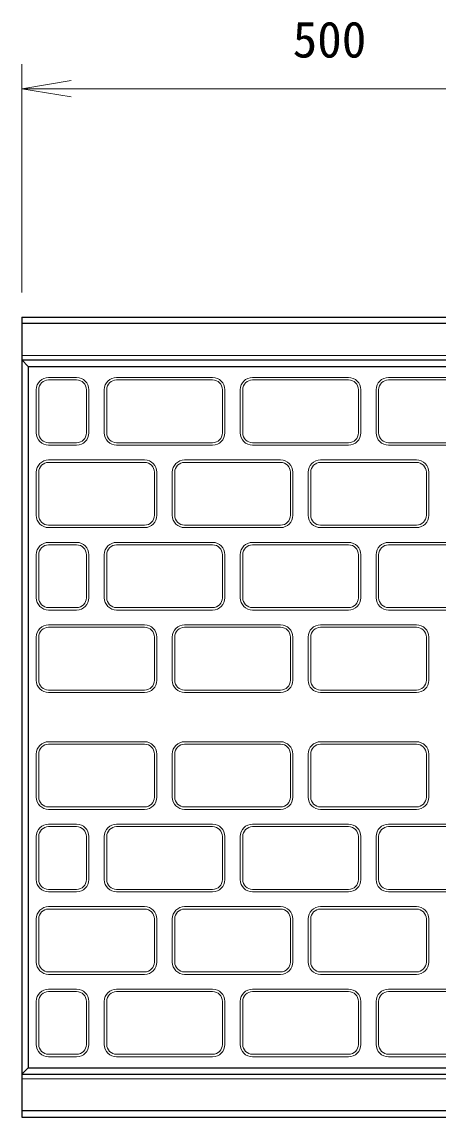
# Model space of a CAD drawing. Units: millimetres at full size, sheet at 1:20; details may follow other scales. Extents: x 0 to 8400, y 0 to 5940.
# Drawn here: x 730 to 1068, y 527 to 1417 of the extents above; entities that cross this region are included whole.
import ezdxf
from ezdxf.enums import TextEntityAlignment as Align

# ---------------------------------------------------------------- set-up
doc = ezdxf.new("R2010")
doc.units = ezdxf.units.MM
doc.header["$LTSCALE"] = 20
for name, color, linetype, lineweight in [('CON（太線）', 1, 'Continuous', 25), ('寸法線', 7, 'Continuous', 9), ('構造物-寸法', 7, 'Continuous', 9)]:
    doc.layers.add(name, color=color, linetype=linetype, lineweight=lineweight)
doc.styles.add('ＭＳ ゴシック', font='')
doc.styles.get('ＭＳ ゴシック').set_extended_font_data('MS Gothic')

# ---------------------------------------------------------------- blocks, each defined once
blk = doc.blocks.new('open_arrow')
at = {"color": 0, "linetype": 'Continuous', "lineweight": -2}
blk.add_lwpolyline([(7.5, 1.25), (0, 0), (7.5, -1.25)], dxfattribs=at)

msp = doc.modelspace()

# ---------------------------------------------------------------- linework, layer by layer
at = {"layer": 'CON（太線）'}
for p, q in [((729.7, 1177.25), (2729.7, 1177.25)), ((729.7, 1177.25), (729.7, 527.25)), ((2729.7, 1172.19), (729.7, 1172.19)), ((729.7, 1142.55), (2729.7, 1142.55)), ((734.7, 1137.27), (729.7, 1142.55)), ((734.7, 1137.27), (734.7, 567.23)), ((734.7, 1137.27), (2724.7, 1137.27)), ((729.7, 562.03), (734.7, 567.23)), ((729.7, 562.03), (2729.7, 562.03)), ((734.7, 567.23), (2724.7, 567.23)), ((2729.7, 532.31), (729.7, 532.31)), ((729.7, 527.25), (2729.7, 527.25))]:
    msp.add_line(p, q, dxfattribs=at)
at = {"layer": '寸法線', "color": 2}
for p, q in [((729.7, 1146.13), (2729.7, 1146.13)), ((729.7, 558.37), (2729.7, 558.37))]:
    msp.add_line(p, q, dxfattribs=at)
at = {"layer": '構造物-寸法'}
for p, q in [((729.7, 1197.25), (729.7, 1382.87)), ((729.7, 1362.87), (1229.7, 1362.87)), ((751.4, 1128.25), (774.15, 1128.25)), ((751.4, 1126.25), (774.15, 1126.25)), ((884.65, 1128.25), (806.65, 1128.25)), ((884.65, 1126.25), (806.65, 1126.25)), ((995.15, 1128.25), (917.15, 1128.25)), ((995.15, 1126.25), (917.15, 1126.25)), ((1105.65, 1128.25), (1027.65, 1128.25)), ((1105.65, 1126.25), (1027.65, 1126.25)), ((741.4, 1083.25), (741.4, 1118.25)), ((743.4, 1083.25), (743.4, 1118.25)), ((782.15, 1118.25), (782.15, 1083.25)), ((784.15, 1118.25), (784.15, 1083.25)), ((796.65, 1118.25), (796.65, 1083.25)), ((798.65, 1118.25), (798.65, 1083.25)), ((892.65, 1083.25), (892.65, 1118.25)), ((894.65, 1083.25), (894.65, 1118.25)), ((907.15, 1118.25), (907.15, 1083.25)), ((909.15, 1118.25), (909.15, 1083.25)), ((1003.15, 1083.25), (1003.15, 1118.25)), ((1005.15, 1083.25), (1005.15, 1118.25)), ((1017.65, 1118.25), (1017.65, 1083.25)), ((1019.65, 1118.25), (1019.65, 1083.25)), ((774.15, 1075.25), (751.4, 1075.25)), ((774.15, 1073.25), (751.4, 1073.25)), ((806.65, 1075.25), (884.65, 1075.25)), ((806.65, 1073.25), (884.65, 1073.25)), ((917.15, 1075.25), (995.15, 1075.25)), ((917.15, 1073.25), (995.15, 1073.25)), ((1027.65, 1075.25), (1105.65, 1075.25)), ((1027.65, 1073.25), (1105.65, 1073.25)), ((829.4, 1061.25), (751.4, 1061.25)), ((829.4, 1059.25), (751.4, 1059.25)), ((939.9, 1061.25), (861.9, 1061.25)), ((939.9, 1059.25), (861.9, 1059.25)), ((1050.4, 1061.25), (972.4, 1061.25)), ((1050.4, 1059.25), (972.4, 1059.25)), ((741.4, 1051.25), (741.4, 1016.25)), ((743.4, 1051.25), (743.4, 1016.25)), ((837.4, 1016.25), (837.4, 1051.25)), ((839.4, 1016.25), (839.4, 1051.25)), ((851.9, 1051.25), (851.9, 1016.25)), ((853.9, 1051.25), (853.9, 1016.25)), ((947.9, 1016.25), (947.9, 1051.25)), ((949.9, 1016.25), (949.9, 1051.25)), ((962.4, 1051.25), (962.4, 1016.25)), ((964.4, 1051.25), (964.4, 1016.25)), ((1058.4, 1016.25), (1058.4, 1051.25)), ((1060.4, 1016.25), (1060.4, 1051.25)), ((751.4, 1008.25), (829.4, 1008.25)), ((751.4, 1006.25), (829.4, 1006.25)), ((861.9, 1008.25), (939.9, 1008.25)), ((861.9, 1006.25), (939.9, 1006.25)), ((972.4, 1008.25), (1050.4, 1008.25)), ((972.4, 1006.25), (1050.4, 1006.25)), ((751.4, 994.25), (774.15, 994.25)), ((751.4, 992.25), (774.15, 992.25)), ((884.65, 994.25), (806.65, 994.25)), ((884.65, 992.25), (806.65, 992.25)), ((995.15, 994.25), (917.15, 994.25)), ((995.15, 992.25), (917.15, 992.25)), ((1105.65, 994.25), (1027.65, 994.25)), ((1105.65, 992.25), (1027.65, 992.25)), ((741.4, 949.25), (741.4, 984.25)), ((743.4, 949.25), (743.4, 984.25)), ((782.15, 984.25), (782.15, 949.25)), ((784.15, 984.25), (784.15, 949.25)), ((796.65, 984.25), (796.65, 949.25)), ((798.65, 984.25), (798.65, 949.25)), ((892.65, 949.25), (892.65, 984.25)), ((894.65, 949.25), (894.65, 984.25)), ((907.15, 984.25), (907.15, 949.25)), ((909.15, 984.25), (909.15, 949.25)), ((1003.15, 949.25), (1003.15, 984.25)), ((1005.15, 949.25), (1005.15, 984.25)), ((1017.65, 984.25), (1017.65, 949.25)), ((1019.65, 984.25), (1019.65, 949.25)), ((774.15, 941.25), (751.4, 941.25)), ((774.15, 939.25), (751.4, 939.25)), ((806.65, 941.25), (884.65, 941.25)), ((806.65, 939.25), (884.65, 939.25)), ((917.15, 941.25), (995.15, 941.25)), ((917.15, 939.25), (995.15, 939.25)), ((1027.65, 941.25), (1105.65, 941.25)), ((1027.65, 939.25), (1105.65, 939.25)), ((829.4, 927.25), (751.4, 927.25)), ((939.9, 927.25), (861.9, 927.25)), ((1050.4, 927.25), (972.4, 927.25)), ((741.4, 917.25), (741.4, 882.25)), ((743.4, 917.25), (743.4, 882.25)), ((829.4, 925.25), (751.4, 925.25)), ((837.4, 882.25), (837.4, 917.25)), ((839.4, 882.25), (839.4, 917.25)), ((851.9, 917.25), (851.9, 882.25)), ((853.9, 917.25), (853.9, 882.25)), ((939.9, 925.25), (861.9, 925.25)), ((947.9, 882.25), (947.9, 917.25)), ((949.9, 882.25), (949.9, 917.25)), ((962.4, 917.25), (962.4, 882.25)), ((964.4, 917.25), (964.4, 882.25)), ((1050.4, 925.25), (972.4, 925.25)), ((1058.4, 882.25), (1058.4, 917.25)), ((1060.4, 882.25), (1060.4, 917.25)), ((751.4, 874.25), (829.4, 874.25)), ((751.4, 872.25), (829.4, 872.25)), ((861.9, 874.25), (939.9, 874.25)), ((861.9, 872.25), (939.9, 872.25)), ((972.4, 874.25), (1050.4, 874.25)), ((972.4, 872.25), (1050.4, 872.25)), ((751.4, 832.25), (829.4, 832.25)), ((751.4, 830.25), (829.4, 830.25)), ((861.9, 832.25), (939.9, 832.25)), ((861.9, 830.25), (939.9, 830.25)), ((972.4, 832.25), (1050.4, 832.25)), ((972.4, 830.25), (1050.4, 830.25)), ((741.4, 787.25), (741.4, 822.25)), ((743.4, 787.25), (743.4, 822.25)), ((837.4, 822.25), (837.4, 787.25)), ((839.4, 822.25), (839.4, 787.25)), ((851.9, 787.25), (851.9, 822.25)), ((853.9, 787.25), (853.9, 822.25)), ((947.9, 822.25), (947.9, 787.25)), ((949.9, 822.25), (949.9, 787.25)), ((962.4, 787.25), (962.4, 822.25)), ((964.4, 787.25), (964.4, 822.25)), ((1058.4, 822.25), (1058.4, 787.25)), ((1060.4, 822.25), (1060.4, 787.25)), ((829.4, 779.25), (751.4, 779.25)), ((829.4, 777.25), (751.4, 777.25)), ((939.9, 779.25), (861.9, 779.25)), ((939.9, 777.25), (861.9, 777.25)), ((1050.4, 779.25), (972.4, 779.25)), ((1050.4, 777.25), (972.4, 777.25)), ((774.15, 765.25), (751.4, 765.25)), ((774.15, 763.25), (751.4, 763.25)), ((806.65, 765.25), (884.65, 765.25)), ((806.65, 763.25), (884.65, 763.25)), ((917.15, 765.25), (995.15, 765.25)), ((917.15, 763.25), (995.15, 763.25)), ((1027.65, 765.25), (1105.65, 765.25)), ((1027.65, 763.25), (1105.65, 763.25)), ((741.4, 755.25), (741.4, 720.25)), ((743.4, 755.25), (743.4, 720.25)), ((782.15, 720.25), (782.15, 755.25)), ((784.15, 720.25), (784.15, 755.25)), ((796.65, 720.25), (796.65, 755.25)), ((798.65, 720.25), (798.65, 755.25)), ((892.65, 755.25), (892.65, 720.25)), ((894.65, 755.25), (894.65, 720.25)), ((907.15, 720.25), (907.15, 755.25)), ((909.15, 720.25), (909.15, 755.25)), ((1003.15, 755.25), (1003.15, 720.25)), ((1005.15, 755.25), (1005.15, 720.25)), ((1017.65, 720.25), (1017.65, 755.25)), ((1019.65, 720.25), (1019.65, 755.25)), ((751.4, 712.25), (774.15, 712.25)), ((884.65, 712.25), (806.65, 712.25)), ((995.15, 712.25), (917.15, 712.25)), ((1105.65, 712.25), (1027.65, 712.25)), ((751.4, 710.25), (774.15, 710.25)), ((884.65, 710.25), (806.65, 710.25)), ((995.15, 710.25), (917.15, 710.25)), ((1105.65, 710.25), (1027.65, 710.25)), ((751.4, 698.25), (829.4, 698.25)), ((751.4, 696.25), (829.4, 696.25)), ((861.9, 698.25), (939.9, 698.25)), ((861.9, 696.25), (939.9, 696.25)), ((972.4, 698.25), (1050.4, 698.25)), ((972.4, 696.25), (1050.4, 696.25)), ((741.4, 653.25), (741.4, 688.25)), ((743.4, 653.25), (743.4, 688.25)), ((837.4, 688.25), (837.4, 653.25)), ((839.4, 688.25), (839.4, 653.25)), ((851.9, 653.25), (851.9, 688.25)), ((853.9, 653.25), (853.9, 688.25)), ((947.9, 688.25), (947.9, 653.25)), ((949.9, 688.25), (949.9, 653.25)), ((962.4, 653.25), (962.4, 688.25)), ((964.4, 653.25), (964.4, 688.25)), ((1058.4, 688.25), (1058.4, 653.25)), ((1060.4, 688.25), (1060.4, 653.25)), ((829.4, 645.25), (751.4, 645.25)), ((829.4, 643.25), (751.4, 643.25)), ((939.9, 645.25), (861.9, 645.25)), ((939.9, 643.25), (861.9, 643.25)), ((1050.4, 645.25), (972.4, 645.25)), ((1050.4, 643.25), (972.4, 643.25)), ((774.15, 631.25), (751.4, 631.25)), ((774.15, 629.25), (751.4, 629.25)), ((806.65, 631.25), (884.65, 631.25)), ((806.65, 629.25), (884.65, 629.25)), ((917.15, 631.25), (995.15, 631.25)), ((917.15, 629.25), (995.15, 629.25)), ((1027.65, 631.25), (1105.65, 631.25)), ((1027.65, 629.25), (1105.65, 629.25)), ((741.4, 621.25), (741.4, 586.25)), ((743.4, 621.25), (743.4, 586.25)), ((782.15, 586.25), (782.15, 621.25)), ((784.15, 586.25), (784.15, 621.25)), ((796.65, 586.25), (796.65, 621.25)), ((798.65, 586.25), (798.65, 621.25)), ((892.65, 621.25), (892.65, 586.25)), ((894.65, 621.25), (894.65, 586.25)), ((907.15, 586.25), (907.15, 621.25)), ((909.15, 586.25), (909.15, 621.25)), ((1003.15, 621.25), (1003.15, 586.25)), ((1005.15, 621.25), (1005.15, 586.25)), ((1017.65, 586.25), (1017.65, 621.25)), ((1019.65, 586.25), (1019.65, 621.25)), ((751.4, 578.25), (774.15, 578.25)), ((751.4, 576.25), (774.15, 576.25)), ((884.65, 578.25), (806.65, 578.25)), ((884.65, 576.25), (806.65, 576.25)), ((995.15, 578.25), (917.15, 578.25)), ((995.15, 576.25), (917.15, 576.25)), ((1105.65, 578.25), (1027.65, 578.25)), ((1105.65, 576.25), (1027.65, 576.25))]:
    msp.add_line(p, q, dxfattribs=at)
for centre, radius, start, end in [((751.4, 1118.25), 10, 90, 180), ((751.4, 1118.25), 8, 90, 180), ((774.15, 1118.25), 10, 0, 90), ((774.15, 1118.25), 8, 0, 90), ((806.65, 1118.25), 10, 90, 180), ((806.65, 1118.25), 8, 90, 180), ((884.65, 1118.25), 10, 0, 90), ((884.65, 1118.25), 8, 0, 90), ((917.15, 1118.25), 10, 90, 180), ((917.15, 1118.25), 8, 90, 180), ((995.15, 1118.25), 10, 0, 90), ((995.15, 1118.25), 8, 0, 90), ((1027.65, 1118.25), 10, 90, 180), ((1027.65, 1118.25), 8, 90, 180), ((751.4, 1083.25), 10, 180, 270), ((751.4, 1083.25), 8, 180, 270), ((774.15, 1083.25), 10, 270, 0), ((774.15, 1083.25), 8, 270, 0), ((806.65, 1083.25), 10, 180, 270), ((806.65, 1083.25), 8, 180, 270), ((884.65, 1083.25), 10, 270, 0), ((884.65, 1083.25), 8, 270, 0), ((917.15, 1083.25), 10, 180, 270), ((917.15, 1083.25), 8, 180, 270), ((995.15, 1083.25), 10, 270, 0), ((995.15, 1083.25), 8, 270, 0), ((1027.65, 1083.25), 10, 180, 270), ((1027.65, 1083.25), 8, 180, 270), ((751.4, 1051.25), 10, 90, 180), ((751.4, 1051.25), 8, 90, 180), ((829.4, 1051.25), 10, 0, 90), ((829.4, 1051.25), 8, 0, 90), ((861.9, 1051.25), 10, 90, 180), ((861.9, 1051.25), 8, 90, 180), ((939.9, 1051.25), 10, 0, 90), ((939.9, 1051.25), 8, 0, 90), ((972.4, 1051.25), 10, 90, 180), ((972.4, 1051.25), 8, 90, 180), ((1050.4, 1051.25), 10, 0, 90), ((1050.4, 1051.25), 8, 0, 90), ((751.4, 1016.25), 10, 180, 270), ((751.4, 1016.25), 8, 180, 270), ((829.4, 1016.25), 10, 270, 0), ((829.4, 1016.25), 8, 270, 0), ((861.9, 1016.25), 10, 180, 270), ((861.9, 1016.25), 8, 180, 270), ((939.9, 1016.25), 10, 270, 0), ((939.9, 1016.25), 8, 270, 0), ((972.4, 1016.25), 10, 180, 270), ((972.4, 1016.25), 8, 180, 270), ((1050.4, 1016.25), 10, 270, 0), ((1050.4, 1016.25), 8, 270, 0), ((751.4, 984.25), 10, 90, 180), ((751.4, 984.25), 8, 90, 180), ((774.15, 984.25), 10, 360, 90), ((774.15, 984.25), 8, 360, 90), ((806.65, 984.25), 10, 90, 180), ((806.65, 984.25), 8, 90, 180), ((884.65, 984.25), 10, 0, 90), ((884.65, 984.25), 8, 0, 90), ((917.15, 984.25), 10, 90, 180), ((917.15, 984.25), 8, 90, 180), ((995.15, 984.25), 10, 0, 90), ((995.15, 984.25), 8, 0, 90), ((1027.65, 984.25), 10, 90, 180), ((1027.65, 984.25), 8, 90, 180), ((751.4, 949.25), 10, 180, 270), ((751.4, 949.25), 8, 180, 270), ((774.15, 949.25), 10, 270, 0), ((774.15, 949.25), 8, 270, 0), ((806.65, 949.25), 10, 180, 270), ((806.65, 949.25), 8, 180, 270), ((884.65, 949.25), 10, 270, 360), ((884.65, 949.25), 8, 270, 0), ((917.15, 949.25), 10, 180, 270), ((917.15, 949.25), 8, 180, 270), ((995.15, 949.25), 10, 270, 360), ((995.15, 949.25), 8, 270, 0), ((1027.65, 949.25), 10, 180, 270), ((1027.65, 949.25), 8, 180, 270), ((751.4, 917.25), 10, 90, 180), ((829.4, 917.25), 10, 0, 90), ((861.9, 917.25), 10, 90, 180), ((939.9, 917.25), 10, 0, 90), ((972.4, 917.25), 10, 90, 180), ((1050.4, 917.25), 10, 0, 90), ((751.4, 917.25), 8, 90, 180), ((829.4, 917.25), 8, 0, 90), ((861.9, 917.25), 8, 90, 180), ((939.9, 917.25), 8, 0, 90), ((972.4, 917.25), 8, 90, 180), ((1050.4, 917.25), 8, 0, 90), ((751.4, 882.25), 10, 180, 270), ((751.4, 882.25), 8, 180, 270), ((829.4, 882.25), 10, 270, 0), ((829.4, 882.25), 8, 270, 0), ((861.9, 882.25), 10, 180, 270), ((861.9, 882.25), 8, 180, 270), ((939.9, 882.25), 10, 270, 0), ((939.9, 882.25), 8, 270, 0), ((972.4, 882.25), 10, 180, 270), ((972.4, 882.25), 8, 180, 270), ((1050.4, 882.25), 10, 270, 0), ((1050.4, 882.25), 8, 270, 0), ((751.4, 822.25), 10, 90, 180), ((751.4, 822.25), 8, 90, 180), ((829.4, 822.25), 10, 360, 90), ((829.4, 822.25), 8, 360, 90), ((861.9, 822.25), 10, 90, 180), ((861.9, 822.25), 8, 90, 180), ((939.9, 822.25), 10, 360, 90), ((939.9, 822.25), 8, 360, 90), ((972.4, 822.25), 10, 90, 180), ((972.4, 822.25), 8, 90, 180), ((1050.4, 822.25), 10, 360, 90), ((1050.4, 822.25), 8, 360, 90), ((751.4, 787.25), 10, 180, 270), ((751.4, 787.25), 8, 180, 270), ((829.4, 787.25), 10, 270, 0), ((829.4, 787.25), 8, 270, 0), ((861.9, 787.25), 10, 180, 270), ((861.9, 787.25), 8, 180, 270), ((939.9, 787.25), 10, 270, 0), ((939.9, 787.25), 8, 270, 0), ((972.4, 787.25), 10, 180, 270), ((972.4, 787.25), 8, 180, 270), ((1050.4, 787.25), 10, 270, 0), ((1050.4, 787.25), 8, 270, 0), ((751.4, 755.25), 10, 90, 180), ((751.4, 755.25), 8, 90, 180), ((774.15, 755.25), 10, 0, 90), ((774.15, 755.25), 8, 0, 90), ((806.65, 755.25), 10, 90, 180), ((806.65, 755.25), 8, 90, 180), ((884.65, 755.25), 10, 360, 90), ((884.65, 755.25), 8, 360, 90), ((917.15, 755.25), 10, 90, 180), ((917.15, 755.25), 8, 90, 180), ((995.15, 755.25), 10, 360, 90), ((995.15, 755.25), 8, 360, 90), ((1027.65, 755.25), 10, 90, 180), ((1027.65, 755.25), 8, 90, 180), ((751.4, 720.25), 10, 180, 270), ((751.4, 720.25), 8, 180, 270), ((774.15, 720.25), 10, 270, 0), ((774.15, 720.25), 8, 270, 0), ((806.65, 720.25), 10, 180, 270), ((806.65, 720.25), 8, 180, 270), ((884.65, 720.25), 10, 270, 0), ((884.65, 720.25), 8, 270, 0), ((917.15, 720.25), 10, 180, 270), ((917.15, 720.25), 8, 180, 270), ((995.15, 720.25), 10, 270, 0), ((995.15, 720.25), 8, 270, 0), ((1027.65, 720.25), 10, 180, 270), ((1027.65, 720.25), 8, 180, 270), ((751.4, 688.25), 10, 90, 180), ((751.4, 688.25), 8, 90, 180), ((829.4, 688.25), 10, 360, 90), ((829.4, 688.25), 8, 360, 90), ((861.9, 688.25), 10, 90, 180), ((861.9, 688.25), 8, 90, 180), ((939.9, 688.25), 10, 0, 90), ((939.9, 688.25), 8, 0, 90), ((972.4, 688.25), 10, 90, 180), ((972.4, 688.25), 8, 90, 180), ((1050.4, 688.25), 10, 360, 90), ((1050.4, 688.25), 8, 0, 90), ((751.4, 653.25), 10, 180, 270), ((751.4, 653.25), 8, 180, 270), ((829.4, 653.25), 10, 270, 0), ((829.4, 653.25), 8, 270, 0), ((861.9, 653.25), 10, 180, 270), ((861.9, 653.25), 8, 180, 270), ((939.9, 653.25), 10, 270, 0), ((939.9, 653.25), 8, 270, 0), ((972.4, 653.25), 10, 180, 270), ((972.4, 653.25), 8, 180, 270), ((1050.4, 653.25), 10, 270, 0), ((1050.4, 653.25), 8, 270, 0), ((751.4, 621.25), 10, 90, 180), ((751.4, 621.25), 8, 90, 180), ((774.15, 621.25), 10, 0, 90), ((774.15, 621.25), 8, 0, 90), ((806.65, 621.25), 10, 90, 180), ((806.65, 621.25), 8, 90, 180), ((884.65, 621.25), 10, 0, 90), ((884.65, 621.25), 8, 0, 90), ((917.15, 621.25), 10, 90, 180), ((917.15, 621.25), 8, 90, 180), ((995.15, 621.25), 10, 0, 90), ((995.15, 621.25), 8, 0, 90), ((1027.65, 621.25), 10, 90, 180), ((1027.65, 621.25), 8, 90, 180), ((751.4, 586.25), 10, 180, 270), ((751.4, 586.25), 8, 180, 270), ((774.15, 586.25), 10, 270, 0), ((774.15, 586.25), 8, 270, 360), ((806.65, 586.25), 10, 180, 270), ((806.65, 586.25), 8, 180, 270), ((884.65, 586.25), 10, 270, 0), ((884.65, 586.25), 8, 270, 0), ((917.15, 586.25), 10, 180, 270), ((917.15, 586.25), 8, 180, 270), ((995.15, 586.25), 10, 270, 0), ((995.15, 586.25), 8, 270, 0), ((1027.65, 586.25), 10, 180, 270), ((1027.65, 586.25), 8, 180, 270)]:
    msp.add_arc(centre, radius, start, end, dxfattribs=at)

# ---------------------------------------------------------------- block references
at = {"layer": '構造物-寸法', "xscale": 5.33, "yscale": 5.33}
msp.add_blockref('open_arrow', (729.7, 1362.87), dxfattribs=at)

# ---------------------------------------------------------------- texts
at = {"layer": '構造物-寸法', "style": 'ＭＳ ゴシック'}
msp.add_text('500', height=29.33, dxfattribs=at).set_placement((979.7, 1402.87), align=Align.MIDDLE_CENTER)

doc.saveas('drawing.dxf')
